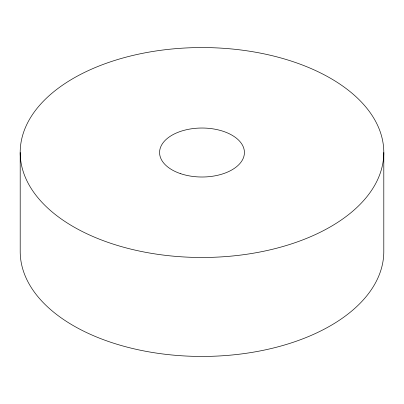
<?xml version="1.0" encoding="UTF-8"?>
<svg xmlns="http://www.w3.org/2000/svg" width="404" height="404" viewBox="0 0 404 404"><rect width="100%" height="100%" fill="white"/><g stroke="black" fill="none" stroke-linecap="round" stroke-linejoin="round"><path stroke-width="0.61" d="M383.8 152.52A181.8 104.959 0 0 1 111.1 243.42A181.8 104.959 0 0 1 111.1 61.62A181.8 104.959 0 0 1 383.8 152.52L383.8 251.48A181.8 104.959 0 0 1 202 356.439A181.8 104.959 0 0 1 20.2 251.48L20.2 152.52M180.79 173.73A42.42 24.492 0 0 0 244.42 152.52A42.42 24.492 0 0 0 180.79 131.31A42.42 24.492 0 0 0 180.79 173.73"/></g></svg>
